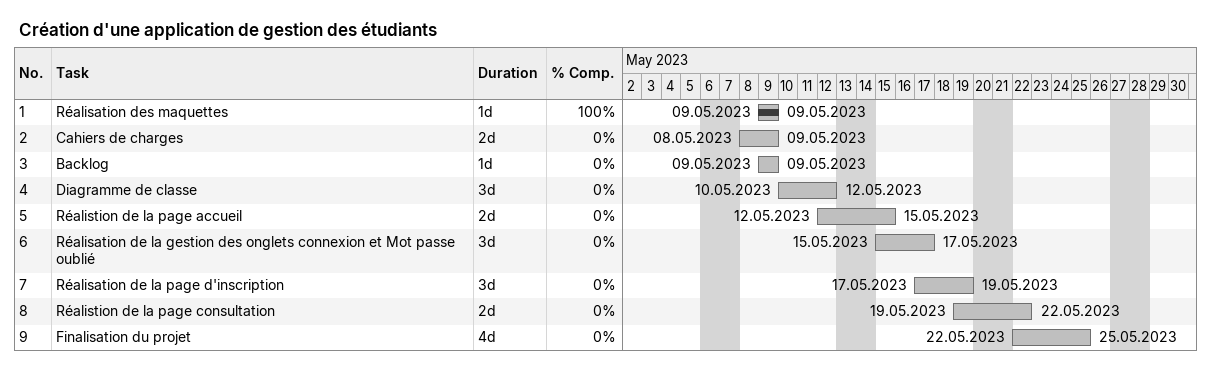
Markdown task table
Création d'une application de gestion des étudiants

| ID | Task | Duration | Start | Finish | % complete |
|---|---|---|---|---|---|
| 1 | Réalisation des maquettes | 1d | 2023-05-09 | 2023-05-09 | 100 |
| 2 | Cahiers de charges | 2d | 2023-05-08 | 2023-05-09 | 0 |
| 3 | Backlog | 1d | 2023-05-09 | 2023-05-09 | 0 |
| 4 | Diagramme de classe | 3d | 2023-05-10 | 2023-05-12 | 0 |
| 5 | Réalistion de la page accueil | 2d | 2023-05-12 | 2023-05-15 | 0 |
| 6 | Réalisation de la gestion des onglets connexion et Mot passe oublié | 3d | 2023-05-15 | 2023-05-17 | 0 |
| 7 | Réalisation de la page d'inscription | 3d | 2023-05-17 | 2023-05-19 | 0 |
| 8 | Réalistion de la page consultation | 2d | 2023-05-19 | 2023-05-22 | 0 |
| 9 | Finalisation du projet | 4d | 2023-05-22 | 2023-05-25 | 0 |
